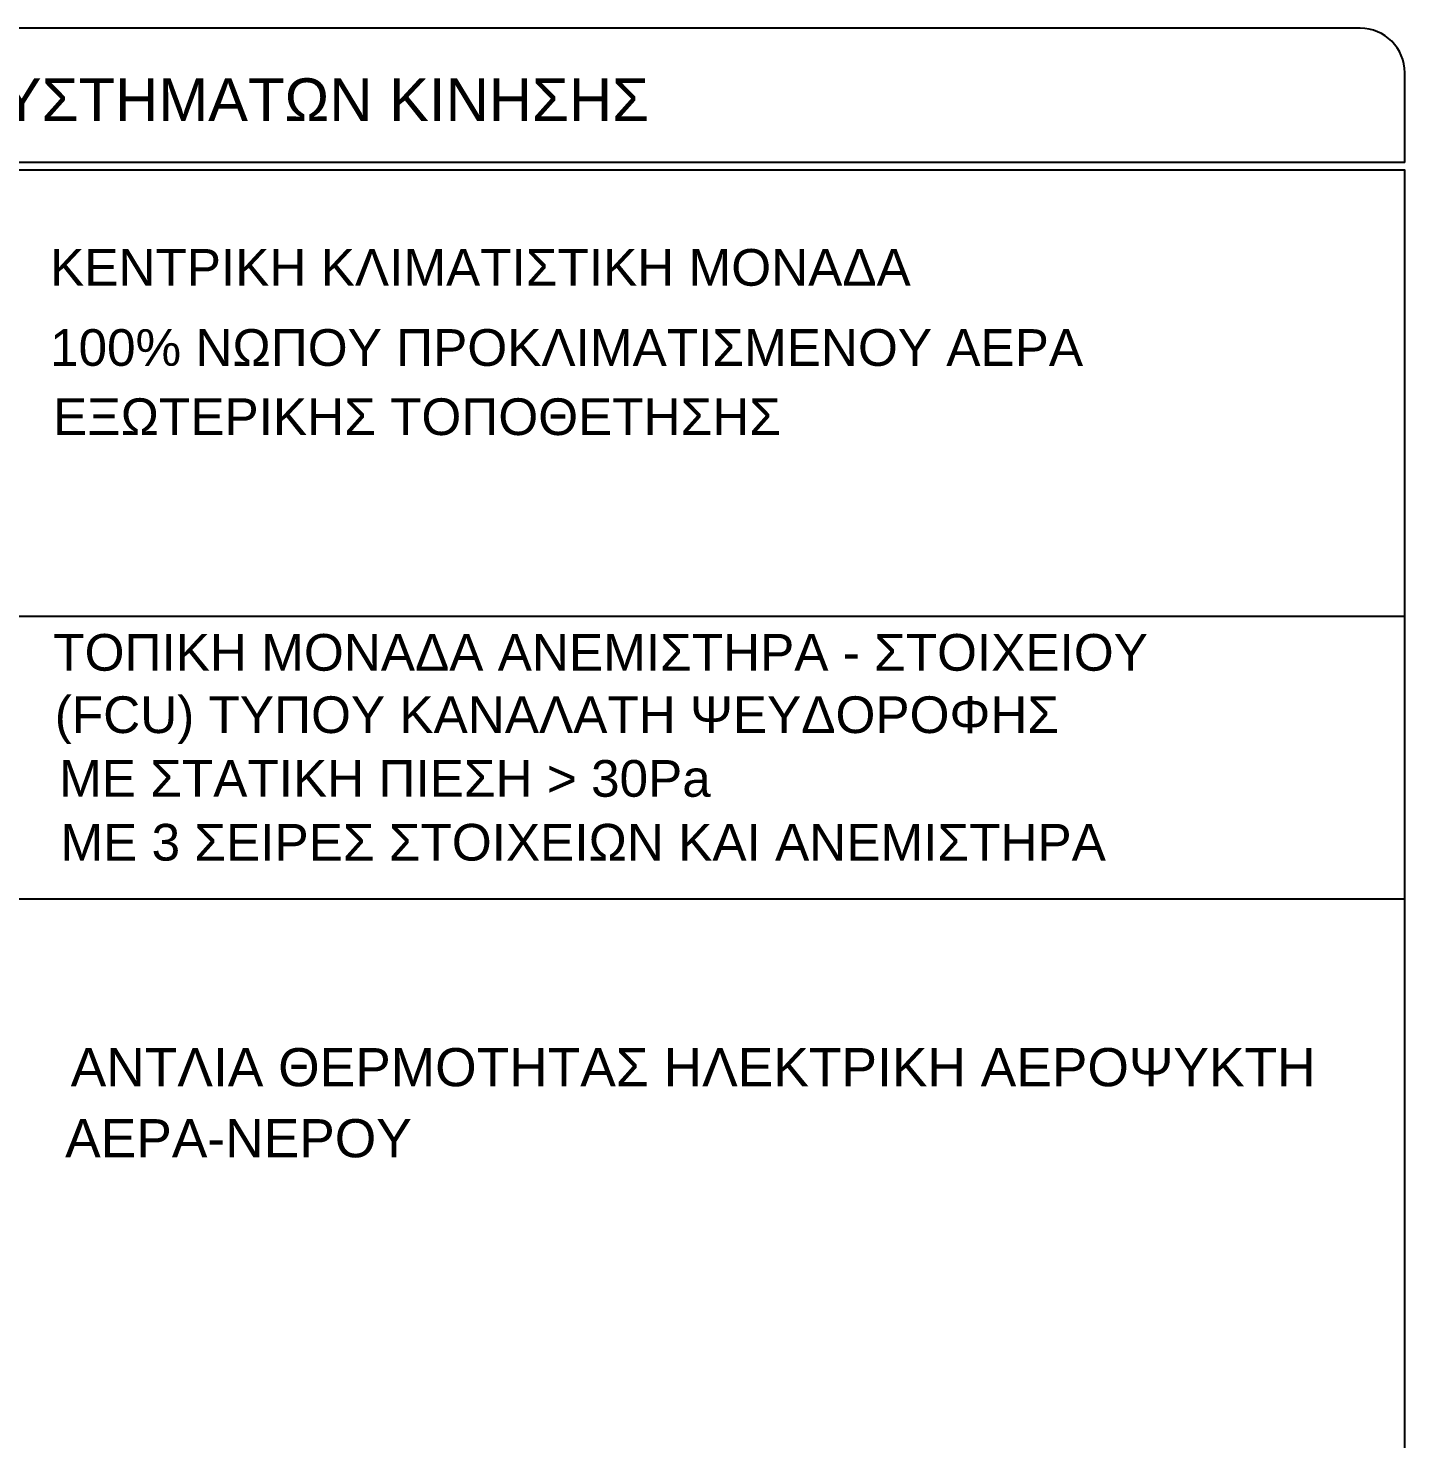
# Model space of a CAD drawing. Header units: metres. Extents: x -11 to 85, y -301 to 135.
# Drawn here: x 68.466 to 72.966, y -29.013 to -24.401 of the extents above; entities that cross this region are included whole.
import ezdxf
from ezdxf.enums import TextEntityAlignment as Align

# ---------------------------------------------------------------- set-up
doc = ezdxf.new("R2010")
doc.units = ezdxf.units.M
doc.header["$LTSCALE"] = 0.036
doc.layers.add('mihanologika text', color=20, linetype='Continuous')
doc.styles.add('TSK_OM', font='arial.ttf')

msp = doc.modelspace()

# ---------------------------------------------------------------- linework, layer by layer
at = {"layer": 'mihanologika text'}
for p, q in [((72.8204, -24.4012), (64.7014, -24.4012)), ((72.9663, -24.8401), (72.9663, -24.5472)), ((72.9663, -24.8401), (64.5555, -24.8401)), ((64.5555, -24.8641), (72.9663, -24.8641)), ((64.5555, -26.3235), (72.9663, -26.3235)), ((64.5555, -27.2475), (72.9663, -27.2475))]:
    msp.add_line(p, q, dxfattribs=at)
msp.add_lwpolyline([(64.5555, -24.8641), (72.9649, -24.8641), (72.9649, -33.5989), (64.5555, -33.5989)], close=True, dxfattribs=at)
msp.add_arc((72.8204, -24.5472), 0.1459, 0, 90, dxfattribs=at)

# ---------------------------------------------------------------- texts
at = {"layer": 'mihanologika text', "style": 'TSK_OM'}
msp.add_text('ΥΠΟΜΝΗΜΑ ΣΥΣΤΗΜΑΤΩΝ ΚΙΝΗΣΗΣ', height=0.14, dxfattribs=at).set_placement((68.7686, -24.7051), align=Align.CENTER)
for s, height, p in [('ΚΕΝΤΡΙΚΗ ΚΛΙΜΑΤΙΣΤΙΚΗ ΜΟΝΑΔΑ', 0.12, (68.5371, -25.2432, 2.0774)), ('100%%% ΝΩΠΟΥ ΠΡΟΚΛΙΜΑΤΙΣΜΕΝΟΥ ΑΕΡΑ ', 0.12, (68.5371, -25.5052, 2.0774)), ('ΕΞΩΤΕΡΙΚΗΣ ΤΟΠΟΘΕΤΗΣΗΣ', 0.12, (68.5473, -25.7314, 2.0774)), ('ΤΟΠΙΚΗ ΜΟΝΑΔΑ ΑΝΕΜΙΣΤΗΡΑ - ΣΤΟΙΧΕΙΟΥ', 0.12, (68.5477, -26.5019, 0.6901)), ('(FCU) TYΠΟΥ ΚΑΝΑΛΑΤΗ ΨΕΥΔΟΡΟΦΗΣ', 0.12, (68.5526, -26.7057)), ('ME ΣΤΑΤΙΚΗ ΠΙΕΣΗ > 30Pa', 0.12, (68.5666, -26.914)), ('ΜΕ 3 ΣΕΙΡΕΣ ΣΤΟΙΧΕΙΩΝ ΚΑΙ ΑΝΕΜΙΣΤΗΡΑ ', 0.12, (68.5712, -27.1227, 0.6901)), ('ΑΝΤΛΙΑ ΘΕΡΜΟΤΗΤΑΣ ΗΛΕΚΤΡΙΚΗ ΑΕΡΟΨΥΚΤΗ', 0.1248, (68.6047, -27.8605, -1.1259)), ('ΑΕΡΑ-ΝΕΡΟΥ', 0.1248, (68.5865, -28.0928, -1.1192))]:
    msp.add_text(s, height=height, dxfattribs=at).set_placement(p)

doc.saveas('drawing.dxf')
